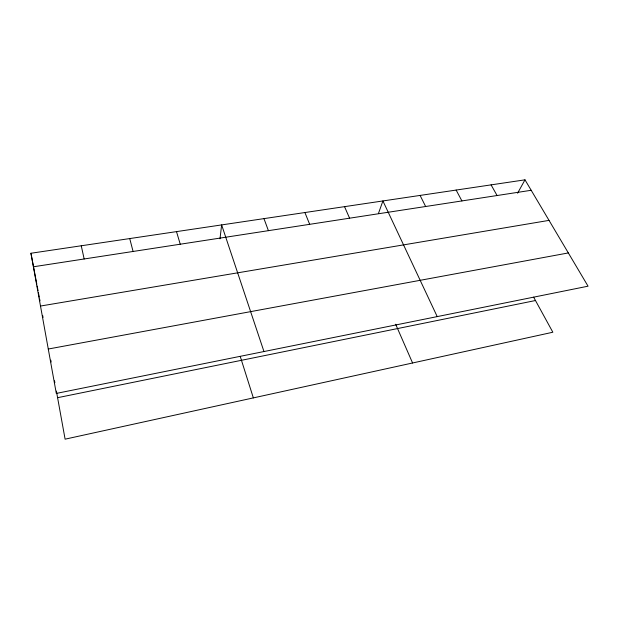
<?xml version="1.0" encoding="UTF-8"?>
<svg xmlns="http://www.w3.org/2000/svg" width="619" height="619" viewBox="0 0 619 619"><rect width="100%" height="100%" fill="white"/><g stroke="black" fill="none" stroke-linecap="round" stroke-linejoin="round"><path stroke-width="0.93" d="M220 238.81L221.633 224.914L263.965 351.538M378.41 213.578L382.913 200.943L437.215 316.603M517.592 193.198L524.989 179.835L588.05 286.187L56.306 393.421L30.95 253.248L524.989 179.835M57.59 397.692L535.474 300.524M48.274 349.023L568.335 252.939M40.498 306.041L549.022 220.379M33.395 266.781L531.179 190.288M491.076 184.872L497.08 195.527M533.632 297.151L552.844 332.233L65.103 439.165L56.399 391.123M456.133 190.064L461.913 200.927M420.092 195.418L425.648 206.506M344.535 206.645L349.58 218.19M395.657 324.24L412.579 362.982M304.912 212.534L309.67 224.326M263.965 218.623L268.414 230.67M240.304 356.637L253.349 397.893M176.5 231.614L180.245 244.219M129.735 238.57L133.077 251.461M81.251 245.774L84.161 258.982M30.95 253.248L34.378 271.292M34.556 272.236L36.823 284.183M37.171 286.017L38.038 290.613M38.393 292.478L39.276 297.135M39.631 298.992L39.987 300.857M42.719 315.636L43.051 317.47M50.781 360.134L51.122 362.007M54.526 380.793L54.867 382.666"/></g></svg>
